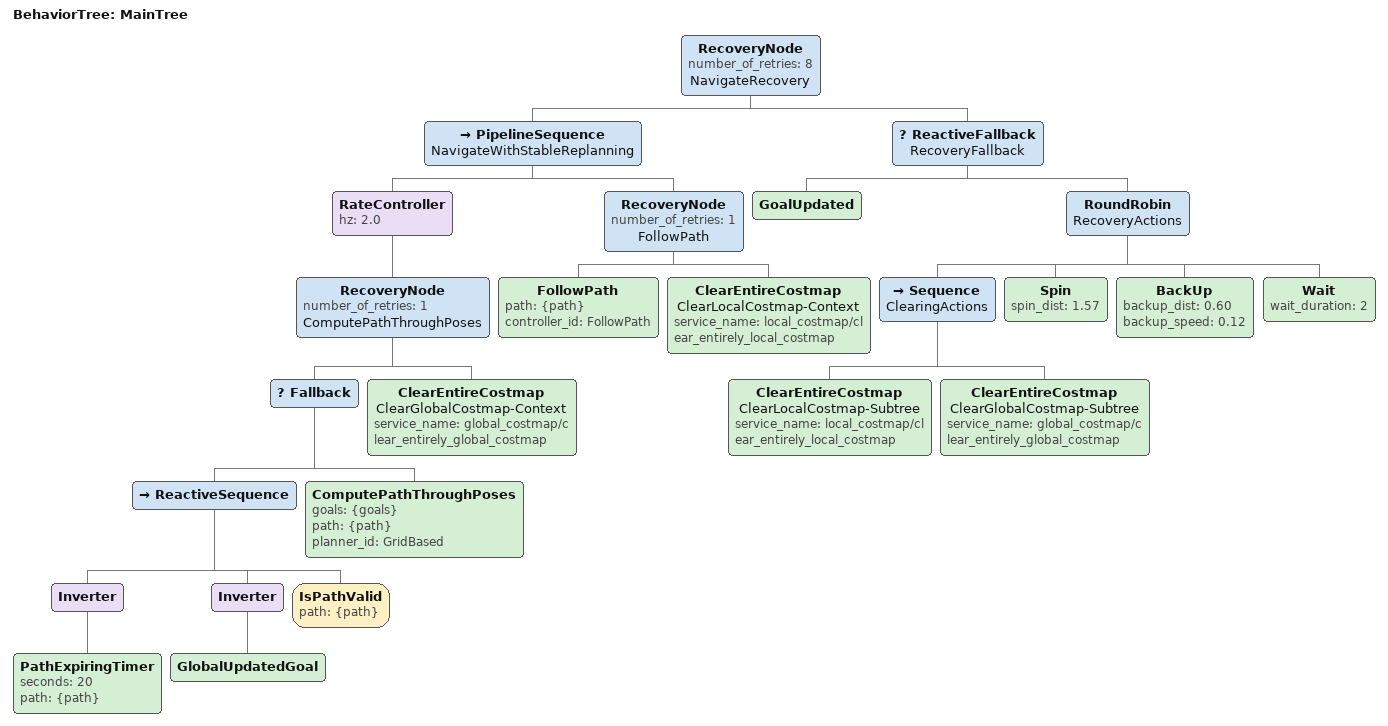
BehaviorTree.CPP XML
<!-- See navigate_to_pose_recovery_replanning.xml; this variant uses multiple
     current-goal poses while keeping the stronger generic recovery actions. -->
<root main_tree_to_execute="MainTree">
  <BehaviorTree ID="MainTree">
    <RecoveryNode number_of_retries="8" name="NavigateRecovery">
      <PipelineSequence name="NavigateWithStableReplanning">
        <RateController hz="2.0">
          <RecoveryNode number_of_retries="1" name="ComputePathThroughPoses">
            <Fallback>
              <ReactiveSequence>
                <Inverter>
                <PathExpiringTimer seconds="20" path="{path}"/>
                </Inverter>
                <Inverter>
                <GlobalUpdatedGoal/>
                </Inverter>
                <IsPathValid path="{path}"/>
              </ReactiveSequence>
              <ComputePathThroughPoses goals="{goals}" path="{path}" planner_id="GridBased"/>
            </Fallback>
            <ClearEntireCostmap name="ClearGlobalCostmap-Context" service_name="global_costmap/clear_entirely_global_costmap"/>
          </RecoveryNode>
        </RateController>
        <RecoveryNode number_of_retries="1" name="FollowPath">
          <FollowPath path="{path}" controller_id="FollowPath"/>
          <ClearEntireCostmap name="ClearLocalCostmap-Context" service_name="local_costmap/clear_entirely_local_costmap"/>
        </RecoveryNode>
      </PipelineSequence>
      <ReactiveFallback name="RecoveryFallback">
        <GoalUpdated/>
        <RoundRobin name="RecoveryActions">
          <Sequence name="ClearingActions">
            <ClearEntireCostmap name="ClearLocalCostmap-Subtree" service_name="local_costmap/clear_entirely_local_costmap"/>
            <ClearEntireCostmap name="ClearGlobalCostmap-Subtree" service_name="global_costmap/clear_entirely_global_costmap"/>
          </Sequence>
          <Spin spin_dist="1.57"/>
          <BackUp backup_dist="0.60" backup_speed="0.12"/>
          <Wait wait_duration="2"/>
        </RoundRobin>
      </ReactiveFallback>
    </RecoveryNode>
  </BehaviorTree>
</root>
